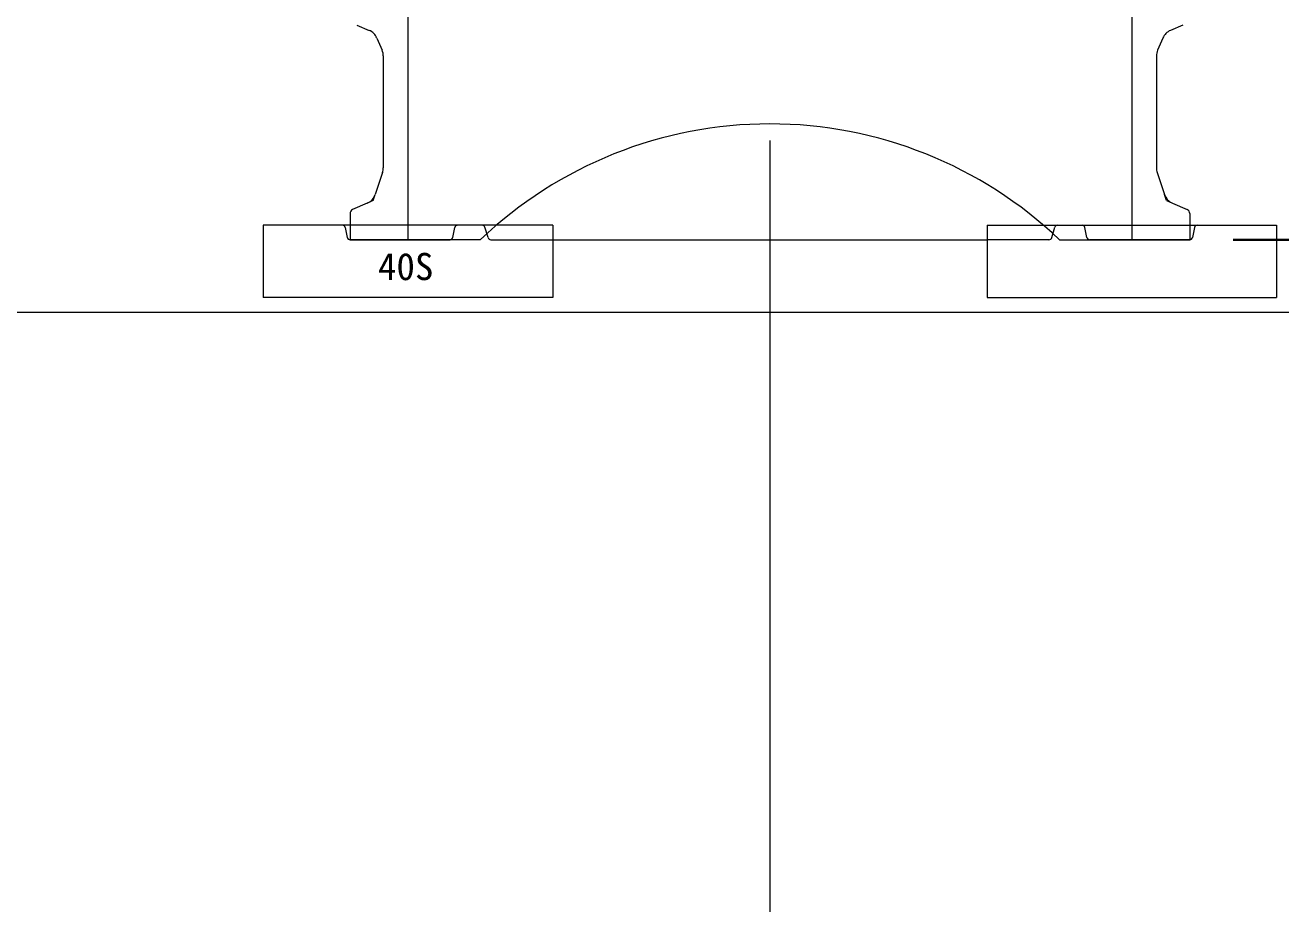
# Model space of a CAD drawing. Units: millimetres at full size, sheet at 1:20; details may follow other scales. Extents: x -4514 to 4514, y -3160 to 3160.
# Drawn here: x -1521 to -654, y -218 to 394 of the extents above; entities that cross this region are included whole.
import ezdxf
from ezdxf.enums import TextEntityAlignment as Align

# ---------------------------------------------------------------- set-up
doc = ezdxf.new("R2010")
doc.units = ezdxf.units.MM
doc.header["$LTSCALE"] = 20
for name, color, linetype, lineweight in [('0-7_TEMP01', 3, 'Continuous', 18), ('0-9_躯体', 7, 'Continuous', 9), ('0-E_寸法', 1, 'Continuous', 40)]:
    doc.layers.add(name, color=color, linetype=linetype, lineweight=lineweight)
doc.layers.add('0-F_注釈', color=1, linetype='Continuous')
doc.styles.add('ＭＳ ゴシック', font='')
doc.styles.get('ＭＳ ゴシック').set_extended_font_data('MS Gothic')

msp = doc.modelspace()

# ---------------------------------------------------------------- linework, layer by layer
at = {"layer": '0-7_TEMP01'}
for p, q in [((-1006.75, 314.61), (-1006.75, -218.12)), ((-1156.75, 246.11), (-856.74, 246.11)), ((-4393.55, 196.11), (1306.45, 196.11))]:
    msp.add_line(p, q, dxfattribs=at)
at = {"layer": '0-9_躯体'}
for p, q in [((-1256.75, 446.11), (-1256.75, 246.11)), ((-756.74, 446.11), (-756.74, 246.11)), ((-1291.92, 394.33), (-1283.42, 390.69)), ((-721.56, 394.33), (-730.07, 390.69)), ((-1278.16, 385.43), (-1274.55, 377)), ((-735.32, 385.43), (-738.94, 377)), ((-1273.75, 373.06), (-1273.75, 295.73)), ((-739.75, 373.06), (-739.75, 295.73)), ((-1274.26, 292.57), (-1279.34, 277.33)), ((-739.23, 292.57), (-734.15, 277.33)), ((-1284.82, 271.33), (-1294.95, 266.9)), ((-1280.74, 273.11), (-1284.82, 271.33)), ((-1280.74, 273.11), (-1279.34, 277.33)), ((-732.75, 273.11), (-734.15, 277.33)), ((-1296.74, 264.14), (-1296.74, 246.11)), ((-716.74, 264.14), (-716.74, 246.11)), ((-1156.75, 256.11), (-1356.75, 256.11)), ((-1356.75, 256.11), (-1356.75, 206.11)), ((-1300.07, 254.5), (-1298.7, 247.72)), ((-1225.66, 247.72), (-1224.3, 254.5)), ((-1201.41, 247.54), (-1203.56, 254.69)), ((-1156.75, 256.11), (-1156.75, 206.11)), ((-856.74, 256.11), (-656.74, 256.11)), ((-856.74, 256.11), (-856.74, 206.11)), ((-812.08, 247.54), (-809.93, 254.69)), ((-787.83, 247.72), (-789.19, 254.5)), ((-713.43, 254.5), (-714.78, 247.72)), ((-656.74, 256.11), (-656.74, 206.11)), ((-1206.75, 246.11), (-1296.74, 246.11)), ((-1296.74, 246.11), (-1227.62, 246.11)), ((-1199.5, 246.11), (-1156.75, 246.11)), ((-814, 246.11), (-856.74, 246.11)), ((-806.74, 246.11), (-716.74, 246.11)), ((-716.74, 246.11), (-785.87, 246.11)), ((-1156.75, 206.11), (-1356.75, 206.11)), ((-856.74, 206.11), (-656.74, 206.11))]:
    msp.add_line(p, q, dxfattribs=at)
msp.add_lwpolyline([(-732.75, 273.11), (-728.67, 271.33), (-718.54, 266.9)], dxfattribs=at)
for centre, radius, start, end in [((-1287.36, 381.5), 10, 23.199, 66.802), ((-726.13, 381.5), 10, 113.198, 156.801), ((-1283.75, 373.06), 10, 0, 23.199), ((-729.75, 373.06), 10, 156.801, 180), ((-1006.75, 36.11), 290, 90, 133.603), ((-1006.75, 36.11), 290, 46.397, 90), ((-1283.75, 295.73), 10, 341.565, 0), ((-729.75, 295.73), 10, 180, 198.435), ((-1288.82, 280.49), 10, 293.629, 341.565), ((-724.66, 280.49), 10, 198.435, 246.371), ((-1293.75, 264.14), 3, 113.629, 180), ((-719.75, 264.14), 3, 0, 66.371), ((-1302.03, 254.11), 2, 11.31, 90), ((-1222.34, 254.11), 2, 90, 168.691), ((-1205.47, 254.11), 2, 16.7, 90), ((-808.02, 254.11), 2, 90, 163.3), ((-791.15, 254.11), 2, 11.309, 90), ((-711.47, 254.11), 2, 90, 168.69), ((-1296.74, 248.11), 2, 191.31, 270), ((-1227.62, 248.11), 2, 270, 348.691), ((-1199.5, 248.11), 2, 196.7, 270), ((-814, 248.11), 2, 270, 343.3), ((-785.87, 248.11), 2, 191.309, 270), ((-716.74, 248.11), 2, 270, 348.69)]:
    msp.add_arc(centre, radius, start, end, dxfattribs=at)
at = {"layer": '0-E_寸法'}
for q in [(-486.9, 246.11), (-486.9, 246.11), (-388.59, 246.11)]:
    msp.add_line((-686.74, 246.11), q, dxfattribs=at)

# ---------------------------------------------------------------- texts
at = {"layer": '0-F_注釈', "style": 'ＭＳ ゴシック'}
msp.add_text('40S', height=18.77, dxfattribs=at).set_placement((-1277.46, 212.6), align=Align.BOTTOM_LEFT)

doc.saveas('drawing.dxf')
